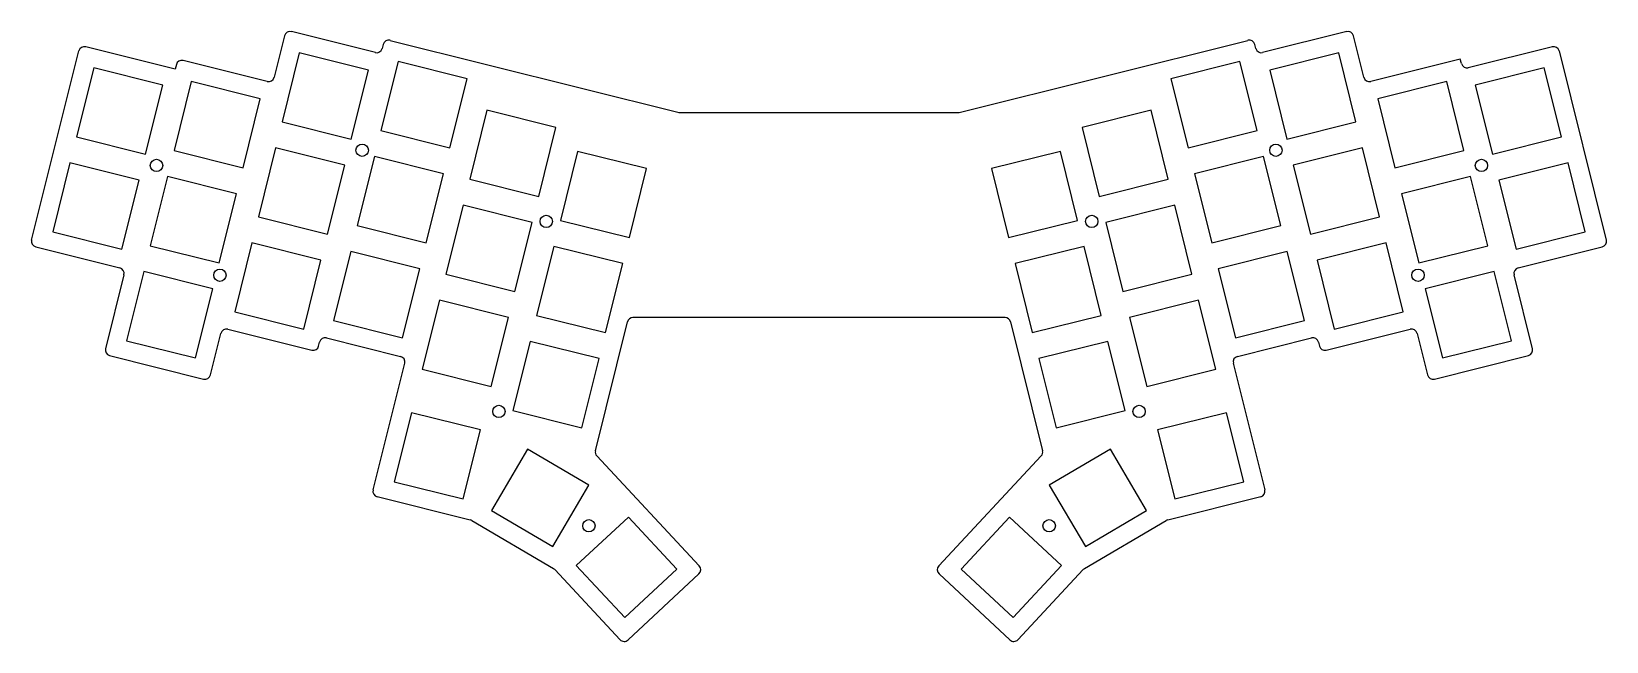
# Model space of a CAD drawing. Header units: millimetres. Extents: x 58 to 363, y -216 to -98.
import ezdxf

# ---------------------------------------------------------------- set-up
doc = ezdxf.new("R2010")
doc.units = ezdxf.units.MM

msp = doc.modelspace()

# ---------------------------------------------------------------- linework, layer by layer
for p, q in [((106.75, -98.86), (104.75, -106.92)), ((124.39, -102.13), (108.09, -98.06)), ((125.92, -100.55), (125.72, -101.32)), ((127.25, -99.75), (183.3, -113.72)), ((237.62, -113.72), (293.67, -99.75)), ((295.2, -101.32), (295, -100.55)), ((312.83, -98.06), (296.53, -102.13)), ((316.17, -106.92), (314.16, -98.86)), ((57.71, -138.48), (66.86, -101.8)), ((85.56, -105.33), (68.19, -101)), ((103.41, -107.72), (87.11, -103.65)), ((109.64, -102.16), (106.3, -115.55)), ((123.03, -105.5), (109.64, -102.16)), ((128.8, -103.85), (125.47, -117.24)), ((142.19, -107.18), (128.8, -103.85)), ((292.11, -103.85), (278.72, -107.18)), ((295.45, -117.24), (292.11, -103.85)), ((311.28, -102.16), (297.89, -105.5)), ((314.61, -115.55), (311.28, -102.16)), ((334.87, -103.39), (317.51, -107.72)), ((335.09, -104.26), (334.87, -103.39)), ((352.73, -101), (336.42, -105.06)), ((354.06, -101.8), (363.2, -138.48)), ((69.75, -105.1), (66.41, -118.49)), ((83.14, -108.43), (69.75, -105.1)), ((85.78, -104.45), (85.56, -105.33)), ((119.69, -118.89), (123.03, -105.5)), ((297.89, -105.5), (301.22, -118.89)), ((351.17, -105.1), (337.78, -108.43)), ((354.51, -118.49), (351.17, -105.1)), ((79.8, -121.82), (83.14, -108.43)), ((88.67, -107.75), (85.33, -121.14)), ((102.06, -111.09), (88.67, -107.75)), ((138.86, -120.57), (142.19, -107.18)), ((278.72, -107.18), (282.06, -120.57)), ((332.25, -107.75), (318.86, -111.09)), ((335.59, -121.14), (332.25, -107.75)), ((337.78, -108.43), (341.12, -121.82)), ((98.72, -124.48), (102.06, -111.09)), ((318.86, -111.09), (322.2, -124.48)), ((106.3, -115.55), (119.69, -118.89)), ((146.03, -113.29), (142.69, -126.68)), ((159.42, -116.63), (146.03, -113.29)), ((183.56, -113.75), (237.35, -113.75)), ((274.89, -113.29), (261.5, -116.63)), ((278.23, -126.68), (274.89, -113.29)), ((301.22, -118.89), (314.61, -115.55)), ((66.41, -118.49), (79.8, -121.82)), ((125.47, -117.24), (138.86, -120.57)), ((156.08, -130.02), (159.42, -116.63)), ((261.5, -116.63), (264.84, -130.02)), ((282.06, -120.57), (295.45, -117.24)), ((341.12, -121.82), (354.51, -118.49)), ((85.33, -121.14), (98.72, -124.48)), ((105.05, -120.6), (101.71, -133.99)), ((118.44, -123.93), (105.05, -120.6)), ((163.62, -121.29), (160.28, -134.68)), ((177.01, -124.62), (163.62, -121.29)), ((257.3, -121.29), (243.91, -124.62)), ((260.64, -134.68), (257.3, -121.29)), ((315.87, -120.6), (302.48, -123.93)), ((319.21, -133.99), (315.87, -120.6)), ((322.2, -124.48), (335.59, -121.14)), ((65.15, -123.53), (61.81, -136.92)), ((78.54, -126.87), (65.15, -123.53)), ((115.1, -137.32), (118.44, -123.93)), ((124.21, -122.28), (120.87, -135.67)), ((137.6, -125.62), (124.21, -122.28)), ((173.67, -138.01), (177.01, -124.62)), ((243.91, -124.62), (247.25, -138.01)), ((296.71, -122.28), (283.32, -125.62)), ((300.05, -135.67), (296.71, -122.28)), ((302.48, -123.93), (305.82, -137.32)), ((355.77, -123.53), (342.38, -126.87)), ((359.11, -136.92), (355.77, -123.53)), ((75.2, -140.26), (78.54, -126.87)), ((84.07, -126.19), (80.73, -139.58)), ((97.46, -129.53), (84.07, -126.19)), ((134.26, -139.01), (137.6, -125.62)), ((142.69, -126.68), (156.08, -130.02)), ((264.84, -130.02), (278.23, -126.68)), ((283.32, -125.62), (286.66, -139.01)), ((336.85, -126.19), (323.46, -129.53)), ((340.19, -139.58), (336.85, -126.19)), ((342.38, -126.87), (345.72, -140.26)), ((94.12, -142.92), (97.46, -129.53)), ((323.46, -129.53), (326.8, -142.92)), ((101.71, -133.99), (115.1, -137.32)), ((141.43, -131.73), (138.09, -145.12)), ((154.82, -135.07), (141.43, -131.73)), ((279.48, -131.73), (266.09, -135.07)), ((282.82, -145.12), (279.48, -131.73)), ((305.82, -137.32), (319.21, -133.99)), ((61.81, -136.92), (75.2, -140.26)), ((120.87, -135.67), (134.26, -139.01)), ((151.48, -148.46), (154.82, -135.07)), ((160.28, -134.68), (173.67, -138.01)), ((247.25, -138.01), (260.64, -134.68)), ((266.09, -135.07), (269.43, -148.46)), ((286.66, -139.01), (300.05, -135.67)), ((345.72, -140.26), (359.11, -136.92)), ((58.52, -139.81), (74.82, -143.87)), ((80.73, -139.58), (94.12, -142.92)), ((100.45, -139.03), (97.11, -152.42)), ((113.84, -142.37), (100.45, -139.03)), ((159.02, -139.72), (155.68, -153.11)), ((172.41, -143.06), (159.02, -139.72)), ((261.9, -139.72), (248.51, -143.06)), ((265.23, -153.11), (261.9, -139.72)), ((320.47, -139.03), (307.08, -142.37)), ((323.81, -152.42), (320.47, -139.03)), ((326.8, -142.92), (340.19, -139.58)), ((346.1, -143.87), (362.4, -139.81)), ((110.5, -155.76), (113.84, -142.37)), ((119.61, -140.72), (116.27, -154.11)), ((133, -144.05), (119.61, -140.72)), ((169.07, -156.45), (172.41, -143.06)), ((248.51, -143.06), (251.84, -156.45)), ((301.31, -140.72), (287.92, -144.05)), ((304.65, -154.11), (301.31, -140.72)), ((307.08, -142.37), (310.42, -155.76)), ((75.62, -145.21), (72.04, -159.57)), ((79.47, -144.62), (76.13, -158.01)), ((92.86, -147.96), (79.47, -144.62)), ((129.66, -157.44), (133, -144.05)), ((138.09, -145.12), (151.48, -148.46)), ((269.43, -148.46), (282.82, -145.12)), ((287.92, -144.05), (291.26, -157.44)), ((341.44, -144.62), (328.05, -147.96)), ((344.78, -158.01), (341.44, -144.62)), ((348.88, -159.57), (345.3, -145.21)), ((89.52, -161.35), (92.86, -147.96)), ((328.05, -147.96), (331.39, -161.35)), ((97.11, -152.42), (110.5, -155.76)), ((136.84, -150.16), (133.5, -163.55)), ((150.23, -153.5), (136.84, -150.16)), ((284.08, -150.16), (270.69, -153.5)), ((287.42, -163.55), (284.08, -150.16)), ((310.42, -155.76), (323.81, -152.42)), ((95.75, -155.79), (112.06, -159.86)), ((116.27, -154.11), (129.66, -157.44)), ((146.89, -166.89), (150.23, -153.5)), ((155.68, -153.11), (169.07, -156.45)), ((167.07, -179.36), (173.3, -154.37)), ((246.55, -153.54), (174.37, -153.54)), ((247.62, -154.37), (253.85, -179.36)), ((251.84, -156.45), (265.23, -153.11)), ((270.69, -153.5), (274.03, -166.89)), ((291.26, -157.44), (304.65, -154.11)), ((308.86, -159.86), (325.16, -155.79)), ((76.13, -158.01), (89.52, -161.35)), ((92.41, -164.65), (94.42, -156.59)), ((113.39, -159.06), (113.58, -158.28)), ((114.92, -157.48), (129.28, -161.06)), ((154.43, -158.16), (151.09, -171.55)), ((167.82, -161.5), (154.43, -158.16)), ((266.49, -158.16), (253.1, -161.5)), ((269.83, -171.55), (266.49, -158.16)), ((291.64, -161.06), (306, -157.48)), ((307.34, -158.28), (307.53, -159.06)), ((326.5, -156.59), (328.5, -164.65)), ((331.39, -161.35), (344.78, -158.01)), ((72.84, -160.9), (91.08, -165.45)), ((164.48, -174.89), (167.82, -161.5)), ((253.1, -161.5), (256.44, -174.89)), ((329.84, -165.45), (348.08, -160.9)), ((123.96, -186.94), (130.08, -162.39)), ((133.5, -163.55), (146.89, -166.89)), ((274.03, -166.89), (287.42, -163.55)), ((290.84, -162.39), (296.96, -186.94)), ((131.39, -172), (128.05, -185.39)), ((144.78, -175.33), (131.39, -172)), ((151.09, -171.55), (164.48, -174.89)), ((256.44, -174.89), (269.83, -171.55)), ((289.52, -172), (276.13, -175.33)), ((292.86, -185.39), (289.52, -172)), ((141.44, -188.72), (144.78, -175.33)), ((276.13, -175.33), (279.47, -188.72)), ((153.9, -179.07), (146.9, -190.96)), ((165.79, -186.07), (153.9, -179.07)), ((267.02, -179.07), (255.12, -186.07)), ((274.02, -190.96), (267.02, -179.07)), ((167.34, -180.37), (187.23, -201.7)), ((233.69, -201.7), (253.58, -180.37)), ((128.05, -185.39), (141.44, -188.72)), ((158.79, -197.96), (165.79, -186.07)), ((255.12, -186.07), (262.13, -197.96)), ((279.47, -188.72), (292.86, -185.39)), ((124.76, -188.27), (142.8, -192.77)), ((278.12, -192.77), (296.16, -188.27)), ((146.9, -190.96), (158.79, -197.96)), ((173.48, -192.24), (163.38, -201.65)), ((182.89, -202.33), (173.48, -192.24)), ((247.44, -192.24), (238.03, -202.33)), ((257.53, -201.65), (247.44, -192.24)), ((262.13, -197.96), (274.02, -190.96)), ((143.09, -192.89), (158.94, -202.23)), ((261.98, -202.23), (277.82, -192.89)), ((163.38, -201.65), (172.8, -211.74)), ((248.12, -211.74), (257.53, -201.65)), ((159.19, -202.42), (171.87, -216.02)), ((172.8, -211.74), (182.89, -202.33)), ((173.42, -216.08), (187.17, -203.26)), ((233.75, -203.26), (247.5, -216.08)), ((238.03, -202.33), (248.12, -211.74)), ((249.05, -216.02), (261.73, -202.42))]:
    msp.add_line(p, q)
for centre in [(121.83, -121.07), (299.09, -121.07), (81.93, -124.01), (338.98, -124.01), (157.55, -134.87), (263.37, -134.87), (94.24, -145.32), (326.67, -145.32), (148.36, -171.74), (272.56, -171.74), (165.81, -193.92), (255.11, -193.92)]:
    msp.add_circle(centre, 1.2)
for centre, start, end in [((107.82, -99.13), 76, 166), ((126.98, -100.81), 76, 166), ((293.94, -100.81), 14, 104), ((313.1, -99.13), 14, 104), ((67.93, -102.06), 76, 166), ((86.85, -104.72), 76, 166), ((124.65, -101.06), 256, 346), ((296.26, -101.06), 194, 284), ((352.99, -102.06), 14, 104), ((103.68, -106.65), 256, 346), ((317.24, -106.65), 194, 284), ((336.16, -103.99), 194, 284), ((183.56, -112.65), 256, 270), ((237.35, -112.65), 270, 284), ((58.78, -138.74), 166, 256), ((362.14, -138.74), 284, 14), ((74.55, -144.94), 346, 76), ((346.37, -144.94), 104, 194), ((95.49, -156.86), 76, 166), ((174.37, -154.64), 90, 166), ((246.55, -154.64), 14, 90), ((325.43, -156.86), 14, 104), ((114.65, -158.55), 76, 166), ((306.27, -158.55), 14, 104), ((73.1, -159.83), 166, 256), ((112.32, -158.79), 256, 346), ((129.01, -162.13), 346, 76), ((291.91, -162.13), 104, 194), ((308.6, -158.79), 194, 284), ((347.81, -159.83), 284, 14), ((91.35, -164.38), 256, 346), ((329.57, -164.38), 194, 284), ((168.14, -179.62), 166, 223), ((252.78, -179.62), 317, 14), ((125.02, -187.21), 166, 256), ((295.89, -187.21), 284, 14), ((142.54, -193.84), 59.5, 76), ((278.38, -193.84), 104, 120.5), ((158.38, -203.17), 43, 59.5), ((186.42, -202.45), 313, 43), ((234.5, -202.45), 137, 227), ((262.54, -203.17), 120.5, 137), ((172.67, -215.27), 223, 313), ((248.25, -215.27), 227, 317)]:
    msp.add_arc(centre, 1.1, start, end)

doc.saveas('drawing.dxf')
